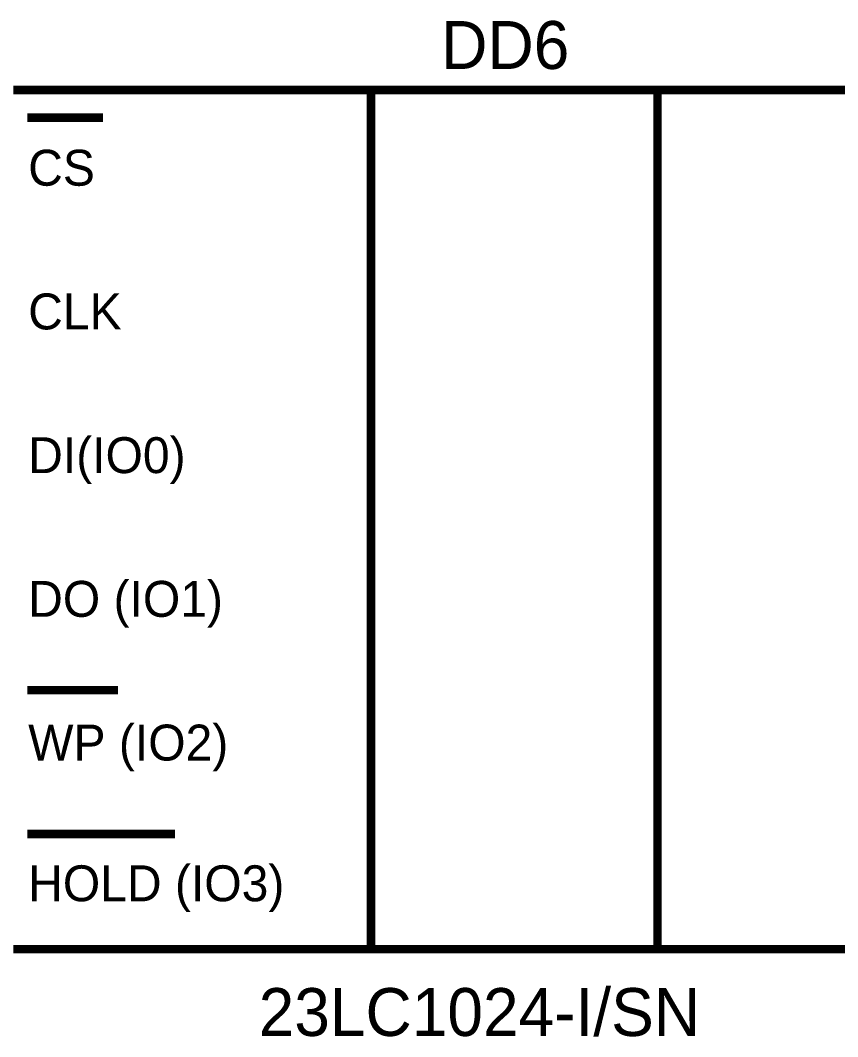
# Model space of a CAD drawing. Header units: inches. Extents: x 0 to 841, y 0 to 594.
# Drawn here: x 552.76 to 581.31, y 174.42 to 209.91 of the extents above; entities that cross this region are included whole.
import ezdxf

# ---------------------------------------------------------------- set-up
doc = ezdxf.new("R2010")
doc.units = ezdxf.units.IN
doc.layers.add('Sheet', color=255, linetype='Continuous')

msp = doc.modelspace()

# ---------------------------------------------------------------- linework, layer by layer
at = {"layer": 'Sheet'}
for points in [[(552.514, 207.477, 0.3, 0.3, 0), (587.503, 207.477, 0.3, 0.3, 0)], [(565.004, 177.479, 0.3, 0.3, 0), (565.004, 207.477, 0.3, 0.3, 0)], [(575.013, 207.477, 0.3, 0.3, 0), (575.013, 177.479, 0.3, 0.3, 0)], [(554.186, 206.51, 0.3, 0.3, 0), (553.01, 206.51, 0.3, 0.3, 0)], [(555.65, 206.51, 0.3, 0.3, 0), (554.186, 206.51, 0.3, 0.3, 0)], [(554.839, 186.52, 0.3, 0.3, 0), (553.01, 186.52, 0.3, 0.3, 0)], [(556.172, 186.52, 0.3, 0.3, 0), (554.839, 186.52, 0.3, 0.3, 0)], [(554.343, 181.503, 0.3, 0.3, 0), (553.01, 181.503, 0.3, 0.3, 0)], [(555.676, 181.503, 0.3, 0.3, 0), (554.343, 181.503, 0.3, 0.3, 0)], [(556.852, 181.503, 0.3, 0.3, 0), (555.676, 181.503, 0.3, 0.3, 0)], [(558.158, 181.503, 0.3, 0.3, 0), (556.852, 181.503, 0.3, 0.3, 0)], [(552.514, 177.479, 0.3, 0.3, 0), (587.503, 177.479, 0.3, 0.3, 0)]]:
    msp.add_lwpolyline(points, format="xyseb", dxfattribs=at)

# ---------------------------------------------------------------- texts
for s, height, p in [('DD6', 1.6724, (567.461, 208.208)), ('CS', 1.2543, (553.036, 204.132)), ('CLK', 1.2543, (553.036, 199.115)), ('DI(IO0)', 1.2543, (553.036, 194.098)), ('DO (IO1)', 1.2543, (553.036, 189.081)), ('WP (IO2)', 1.2543, (553.036, 184.064)), ('HOLD (IO3)', 1.2543, (553.036, 179.151)), ('23LC1024-I/SN', 1.67236, (561.085, 174.448))]:
    msp.add_text(s, height=height, dxfattribs=at).set_placement(p)

doc.saveas('drawing.dxf')
